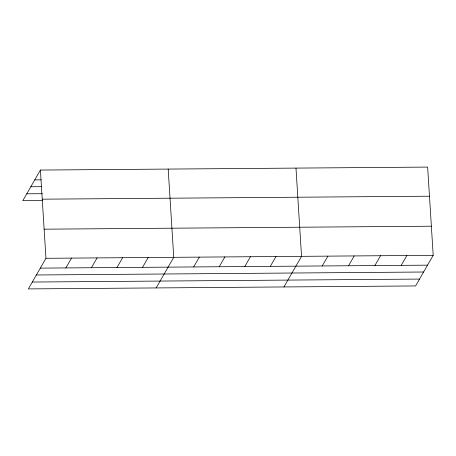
<?xml version="1.0" encoding="UTF-8"?>
<svg xmlns="http://www.w3.org/2000/svg" width="456" height="456" viewBox="0 0 456 456"><rect width="100%" height="100%" fill="white"/><g stroke="black" fill="none" stroke-linecap="round" stroke-linejoin="round"><path stroke-width="0.68" d="M40.402 170.059L45.959 258.301L28.357 288.91L415.598 285.94L433.2 255.326L427.642 167.09L40.402 170.059L22.8 200.674L42.676 200.52M65.869 267.928L71.518 258.102M91.422 267.735L97.077 257.908M116.981 267.535L122.63 257.708M142.54 267.341L148.189 257.515M156.146 287.93L173.747 257.321L168.19 169.079M193.657 266.948L199.306 257.121M219.216 266.754L224.865 256.927M244.769 266.555L250.424 256.728M270.328 266.361L275.983 256.534M283.934 286.949L301.536 256.34L295.984 168.099M322.221 265.962L327.87 256.135M348.555 265.757L354.204 255.936M374.883 265.557L380.538 255.73M401.217 265.358L406.866 255.531M34.753 179.886L41.143 179.841M30.808 186.743L41.456 186.664M26.744 193.811L42.362 193.692M42.237 199.181L429.478 196.211M44.124 229.18L431.365 226.21M45.959 258.301L433.2 255.326M40.31 268.122L427.551 265.153M36.366 274.985L423.607 272.01M32.302 282.047L419.543 279.078"/></g></svg>
